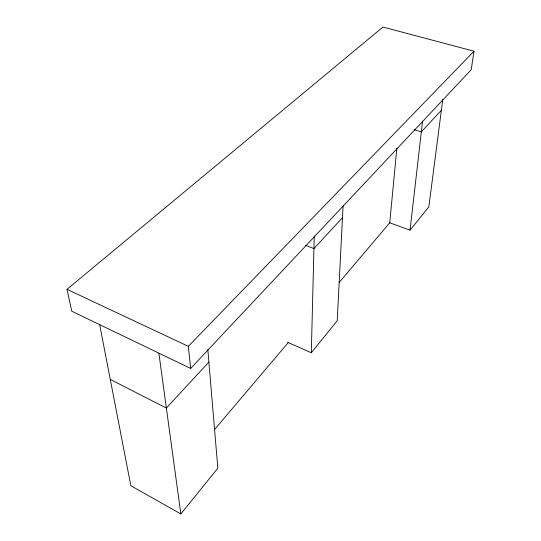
<?xml version="1.0" encoding="UTF-8"?>
<svg xmlns="http://www.w3.org/2000/svg" width="541" height="541" viewBox="0 0 541 541"><rect width="100%" height="100%" fill="white"/><g stroke="black" fill="none" stroke-linecap="round" stroke-linejoin="round"><path stroke-width="0.81" d="M287.704 342.304L311.305 352.766L314.247 235.95M343.075 205.918L337.226 320.691L311.305 352.766M396.837 148.329L389.743 222.811L339.092 282.578M389.547 222.743L410.037 230.148L422.568 121.137M442.768 99.503L428.824 206.926L410.037 230.148M474.004 51.212L471.231 69.694L190.648 368.448L71.797 311.224L66.996 289.327L382.954 27.05L474.004 51.212L188.336 346.341L190.648 368.448M99.666 324.641L130.841 485.723L180.836 513.95L217.834 468.188L207.825 349.479M214.763 429.29L288.414 342.379M441.375 110.236L421.331 131.903L414.122 129.657M208.887 362.051L166.378 408.049L110.269 379.43M342.473 217.692L313.929 248.583L305.367 245.256M66.996 289.327L188.336 346.341M158.878 353.151L180.836 513.95"/></g></svg>
